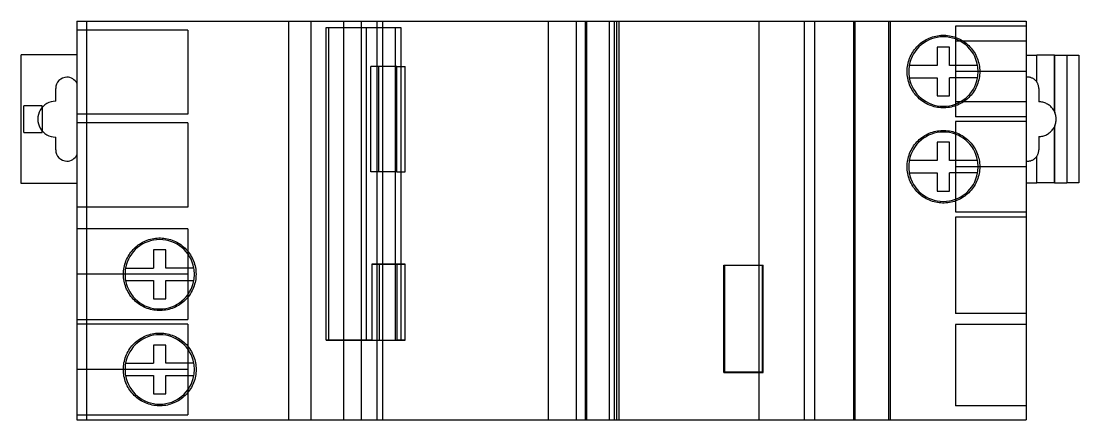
# Model space of a CAD drawing. Header units: millimetres. Extents: x 0.1 to 94.6, y 0 to 35.6.
import ezdxf

# ---------------------------------------------------------------- set-up
doc = ezdxf.new("R2010")
doc.units = ezdxf.units.MM
doc.layers.add('MAIN-1', color=7, linetype='Continuous')
doc.layers.add('MAIN-2', color=7, linetype='Continuous')

msp = doc.modelspace()

# ---------------------------------------------------------------- linework, layer by layer
at = {"layer": 'MAIN-1'}
for p, q in [((5.077, 35.604), (5.944, 35.604)), ((5.077, 35.604), (5.077, 0.004)), ((5.944, 35.604), (23.977, 35.604)), ((5.944, 35.604), (5.944, 0.004)), ((23.977, 35.604), (25.977, 35.604)), ((23.977, 35.604), (23.977, 0.004)), ((25.977, 35.604), (31.904, 35.604)), ((25.977, 35.604), (25.977, 0.004)), ((27.33, 35.044), (27.542, 35.044)), ((27.33, 7.104), (27.33, 35.044)), ((27.542, 35.044), (33.505, 35.044)), ((27.542, 35.044), (27.542, 7.104)), ((31.904, 35.604), (47.192, 35.604)), ((31.904, 35.044), (31.904, 35.604)), ((33.505, 35.044), (33.505, 7.104)), ((33.505, 35.044), (34.013, 35.044)), ((34.013, 35.044), (34.013, 7.105)), ((47.192, 35.604), (49.668, 35.604)), ((47.192, 0.004), (47.192, 35.604)), ((49.668, 35.604), (49.683, 35.604)), ((49.668, 35.604), (49.668, 0.004)), ((49.683, 35.604), (50.477, 35.604)), ((49.683, 35.604), (49.683, 0.004)), ((50.477, 35.604), (50.6, 35.604)), ((50.477, 35.604), (50.477, 0.004)), ((50.6, 35.604), (50.89, 35.604)), ((50.6, 35.604), (50.6, 0.004)), ((50.89, 35.604), (51.179, 35.604)), ((51.179, 35.604), (51.469, 35.604)), ((51.469, 35.604), (51.759, 35.604)), ((51.759, 35.604), (52.048, 35.604)), ((52.048, 35.604), (52.338, 35.604)), ((52.338, 35.604), (52.627, 35.604)), ((52.627, 35.604), (52.692, 35.604)), ((52.627, 35.604), (52.627, 0.004)), ((52.692, 35.604), (52.756, 35.604)), ((52.756, 35.604), (52.82, 35.604)), ((52.82, 35.604), (52.885, 35.604)), ((52.885, 35.604), (52.949, 35.604)), ((52.949, 35.604), (53.013, 35.604)), ((53.013, 35.604), (53.077, 35.604)), ((53.077, 35.604), (53.078, 35.604)), ((53.077, 35.604), (53.077, 0.004)), ((53.078, 35.604), (53.078, 35.604)), ((53.078, 35.604), (53.079, 35.604)), ((53.079, 35.604), (53.081, 35.604)), ((53.081, 35.604), (53.082, 35.604)), ((53.082, 35.604), (53.085, 35.604)), ((53.085, 35.604), (53.087, 35.604)), ((53.087, 35.604), (53.09, 35.604)), ((53.09, 35.604), (53.093, 35.604)), ((53.093, 35.604), (53.097, 35.604)), ((53.097, 35.604), (53.101, 35.604)), ((53.101, 35.604), (53.106, 35.604)), ((53.106, 35.604), (53.11, 35.604)), ((53.11, 35.604), (53.116, 35.604)), ((53.116, 35.604), (53.121, 35.604)), ((53.121, 35.604), (53.127, 35.604)), ((53.127, 35.604), (53.133, 35.604)), ((53.133, 35.604), (53.139, 35.604)), ((53.139, 35.604), (53.146, 35.604)), ((53.146, 35.604), (53.153, 35.604)), ((53.153, 35.604), (53.16, 35.604)), ((53.16, 35.604), (53.167, 35.604)), ((53.167, 35.604), (53.175, 35.604)), ((53.175, 35.604), (53.183, 35.604)), ((53.183, 35.604), (53.191, 35.604)), ((53.191, 35.604), (53.199, 35.604)), ((53.199, 35.604), (53.207, 35.604)), ((53.207, 35.604), (53.216, 35.604)), ((53.216, 35.604), (53.224, 35.604)), ((53.224, 35.604), (53.233, 35.604)), ((53.233, 35.604), (53.242, 35.604)), ((53.242, 35.604), (53.251, 35.604)), ((53.251, 35.604), (53.259, 35.604)), ((53.259, 35.604), (53.268, 35.604)), ((53.268, 35.604), (53.277, 35.604)), ((53.277, 35.604), (53.286, 35.604)), ((53.277, 35.604), (53.277, 0.004)), ((53.286, 35.604), (53.295, 35.604)), ((53.295, 35.604), (53.304, 35.604)), ((53.304, 35.604), (53.313, 35.604)), ((53.313, 35.604), (53.322, 35.604)), ((53.322, 35.604), (53.33, 35.604)), ((53.33, 35.604), (53.339, 35.604)), ((53.339, 35.604), (53.348, 35.604)), ((53.348, 35.604), (53.356, 35.604)), ((53.356, 35.604), (53.364, 35.604)), ((53.364, 35.604), (53.372, 35.604)), ((53.372, 35.604), (53.38, 35.604)), ((53.38, 35.604), (53.388, 35.604)), ((53.388, 35.604), (53.395, 35.604)), ((53.395, 35.604), (53.402, 35.604)), ((53.402, 35.604), (53.409, 35.604)), ((53.409, 35.604), (53.416, 35.604)), ((53.416, 35.604), (53.422, 35.604)), ((53.422, 35.604), (53.428, 35.604)), ((53.428, 35.604), (53.434, 35.604)), ((53.434, 35.604), (53.439, 35.604)), ((53.439, 35.604), (53.444, 35.604)), ((53.444, 35.604), (53.449, 35.604)), ((53.449, 35.604), (53.453, 35.604)), ((53.453, 35.604), (53.458, 35.604)), ((53.458, 35.604), (53.461, 35.604)), ((53.461, 35.604), (53.465, 35.604)), ((53.465, 35.604), (53.468, 35.604)), ((53.468, 35.604), (53.47, 35.604)), ((53.47, 35.604), (53.472, 35.604)), ((53.472, 35.604), (53.474, 35.604)), ((53.474, 35.604), (53.476, 35.604)), ((53.476, 35.604), (53.477, 35.604)), ((53.477, 35.604), (53.477, 35.604)), ((53.477, 35.604), (53.477, 35.604)), ((53.477, 35.604), (54.985, 35.604)), ((53.477, 35.604), (53.477, 0.004)), ((54.985, 35.604), (56.493, 35.604)), ((56.493, 35.604), (58.001, 35.604)), ((58.001, 35.604), (59.508, 35.604)), ((59.508, 35.604), (61.016, 35.604)), ((61.016, 35.604), (62.522, 35.604)), ((62.522, 35.604), (64.028, 35.604)), ((64.028, 35.604), (65.534, 35.604)), ((65.534, 35.604), (67.039, 35.604)), ((67.039, 35.604), (68.544, 35.604)), ((68.544, 35.604), (70.047, 35.604)), ((70.047, 35.604), (70.121, 35.604)), ((70.047, 35.604), (70.047, 0.004)), ((70.121, 35.604), (70.195, 35.604)), ((70.195, 35.604), (70.267, 35.604)), ((70.267, 35.604), (70.337, 35.604)), ((70.337, 35.604), (70.405, 35.604)), ((70.405, 35.604), (70.471, 35.604)), ((70.471, 35.604), (70.534, 35.604)), ((70.534, 35.604), (70.594, 35.604)), ((70.594, 35.604), (70.651, 35.604)), ((70.651, 35.604), (70.703, 35.604)), ((70.703, 35.604), (70.752, 35.604)), ((70.752, 35.604), (70.796, 35.604)), ((70.796, 35.604), (70.835, 35.604)), ((70.835, 35.604), (70.87, 35.604)), ((70.87, 35.604), (70.899, 35.604)), ((70.899, 35.604), (70.923, 35.604)), ((70.923, 35.604), (70.942, 35.604)), ((70.942, 35.604), (70.956, 35.604)), ((70.956, 35.604), (70.964, 35.604)), ((70.964, 35.604), (89.872, 35.604)), ((70.964, 35.604), (70.964, 0.004)), ((89.872, 35.604), (89.872, 0.004)), ((80.945, 33.962), (81.08, 34.031)), ((81.08, 34.031), (81.218, 34.093)), ((81.218, 34.093), (81.359, 34.148)), ((81.359, 34.148), (81.503, 34.197)), ((81.503, 34.197), (81.65, 34.24)), ((81.65, 34.24), (81.798, 34.275)), ((81.798, 34.275), (81.948, 34.303)), ((81.948, 34.303), (82.099, 34.325)), ((82.099, 34.325), (82.25, 34.339)), ((82.25, 34.339), (82.401, 34.346)), ((82.401, 34.346), (82.553, 34.346)), ((82.553, 34.346), (82.704, 34.339)), ((82.704, 34.339), (82.856, 34.325)), ((82.856, 34.325), (83.007, 34.303)), ((83.007, 34.303), (83.156, 34.275)), ((83.156, 34.275), (83.305, 34.24)), ((83.305, 34.24), (83.451, 34.197)), ((83.451, 34.197), (83.595, 34.148)), ((83.595, 34.148), (83.736, 34.093)), ((83.736, 34.093), (83.874, 34.031)), ((83.874, 34.031), (84.01, 33.962)), ((79.819, 32.961), (79.908, 33.083)), ((79.908, 33.083), (80.004, 33.201)), ((80.004, 33.201), (80.105, 33.315)), ((80.105, 33.315), (80.211, 33.424)), ((80.211, 33.424), (80.322, 33.527)), ((80.322, 33.527), (80.438, 33.626)), ((80.438, 33.626), (80.559, 33.719)), ((80.559, 33.719), (80.684, 33.806)), ((80.684, 33.806), (80.813, 33.887)), ((80.813, 33.887), (80.945, 33.962)), ((81.927, 33.286), (81.927, 31.654)), ((83.027, 33.286), (81.927, 33.286)), ((83.027, 31.654), (83.027, 33.286)), ((84.01, 33.962), (84.142, 33.887)), ((84.142, 33.887), (84.27, 33.806)), ((84.27, 33.806), (84.395, 33.719)), ((84.395, 33.719), (84.516, 33.626)), ((84.516, 33.626), (84.632, 33.527)), ((84.632, 33.527), (84.744, 33.424)), ((84.744, 33.424), (84.85, 33.315)), ((84.85, 33.315), (84.95, 33.202)), ((84.95, 33.202), (85.046, 33.084)), ((85.046, 33.084), (85.136, 32.961)), ((5.077, 32.604), (0.1, 32.604)), ((0.1, 21.104), (0.1, 32.604)), ((79.361, 32.002), (79.407, 32.148)), ((79.407, 32.148), (79.459, 32.291)), ((79.459, 32.291), (79.518, 32.431)), ((79.518, 32.431), (79.584, 32.569)), ((79.584, 32.569), (79.656, 32.703)), ((79.656, 32.703), (79.734, 32.834)), ((79.734, 32.834), (79.819, 32.961)), ((85.136, 32.961), (85.22, 32.835)), ((85.22, 32.835), (85.298, 32.704)), ((85.298, 32.704), (85.37, 32.57)), ((85.37, 32.57), (85.436, 32.432)), ((85.436, 32.432), (85.495, 32.291)), ((85.495, 32.291), (85.547, 32.148)), ((85.547, 32.148), (85.593, 32.003)), ((89.874, 32.554), (90.016, 32.554)), ((90.016, 32.554), (90.148, 32.554)), ((90.148, 32.554), (90.28, 32.554)), ((90.28, 32.554), (90.415, 32.554)), ((90.415, 32.554), (90.551, 32.554)), ((90.551, 32.554), (90.685, 32.554)), ((90.685, 32.554), (90.82, 32.554)), ((90.82, 30.17), (90.82, 32.554)), ((92.39, 32.554), (90.82, 32.554)), ((92.39, 27.531), (92.39, 32.554)), ((92.39, 32.554), (92.436, 32.554)), ((92.436, 27.426), (92.436, 32.554)), ((92.436, 32.554), (92.44, 32.554)), ((92.44, 32.554), (92.446, 32.554)), ((92.446, 32.554), (92.454, 32.554)), ((92.454, 32.554), (92.464, 32.554)), ((92.464, 32.554), (92.476, 32.554)), ((92.476, 32.554), (92.49, 32.554)), ((92.49, 32.554), (92.506, 32.554)), ((92.506, 32.554), (92.524, 32.554)), ((92.524, 32.554), (92.544, 32.554)), ((92.544, 32.554), (92.565, 32.554)), ((92.565, 32.554), (92.588, 32.554)), ((92.588, 32.554), (92.613, 32.554)), ((92.613, 32.554), (92.639, 32.554)), ((92.639, 32.554), (92.667, 32.554)), ((92.667, 32.554), (92.697, 32.554)), ((92.697, 32.554), (92.728, 32.554)), ((92.728, 32.554), (92.761, 32.554)), ((92.761, 32.554), (92.794, 32.554)), ((92.794, 32.554), (92.83, 32.554)), ((92.83, 32.554), (92.866, 32.554)), ((92.866, 32.554), (92.903, 32.554)), ((92.903, 32.554), (92.942, 32.554)), ((92.942, 32.554), (92.982, 32.554)), ((92.982, 32.554), (93.022, 32.554)), ((93.022, 32.554), (93.063, 32.554)), ((93.063, 32.554), (93.105, 32.554)), ((93.105, 32.554), (93.148, 32.554)), ((93.148, 32.554), (93.191, 32.554)), ((93.191, 32.554), (93.235, 32.554)), ((93.235, 32.554), (93.279, 32.554)), ((93.279, 32.554), (93.324, 32.554)), ((93.324, 32.554), (93.369, 32.554)), ((93.369, 32.554), (93.414, 32.554)), ((93.414, 32.554), (93.458, 32.554)), ((93.458, 32.554), (93.503, 32.554)), ((93.503, 32.554), (94.574, 32.554)), ((93.503, 32.554), (93.503, 21.154)), ((94.574, 32.554), (94.574, 21.154)), ((34.013, 31.554), (34.393, 31.554)), ((34.393, 22.154), (34.393, 31.554)), ((79.234, 31.104), (79.238, 31.257)), ((79.238, 31.257), (79.249, 31.408)), ((79.249, 31.408), (79.266, 31.558)), ((79.266, 31.558), (79.291, 31.707)), ((79.291, 31.707), (79.323, 31.855)), ((79.323, 31.855), (79.361, 32.002)), ((81.927, 31.654), (79.426, 31.654)), ((85.529, 31.654), (83.027, 31.654)), ((85.593, 32.003), (85.632, 31.856)), ((85.632, 31.856), (85.664, 31.708)), ((85.664, 31.708), (85.688, 31.559)), ((85.688, 31.559), (85.706, 31.409)), ((85.706, 31.409), (85.717, 31.257)), ((85.717, 31.257), (85.72, 31.104)), ((79.238, 30.951), (79.234, 31.104)), ((79.249, 30.8), (79.238, 30.951)), ((79.266, 30.649), (79.249, 30.8)), ((79.291, 30.5), (79.266, 30.649)), ((79.323, 30.352), (79.291, 30.5)), ((79.361, 30.206), (79.323, 30.352)), ((79.426, 30.554), (81.927, 30.554)), ((81.927, 30.554), (81.927, 28.922)), ((83.027, 28.922), (83.027, 30.554)), ((85.529, 30.554), (83.027, 30.554)), ((85.632, 30.352), (85.593, 30.206)), ((85.664, 30.501), (85.632, 30.352)), ((85.688, 30.65), (85.664, 30.501)), ((85.706, 30.8), (85.688, 30.65)), ((85.717, 30.951), (85.706, 30.8)), ((85.72, 31.104), (85.717, 30.951)), ((89.932, 30.602), (89.874, 30.597)), ((89.989, 30.604), (89.932, 30.602)), ((90.047, 30.603), (89.989, 30.604)), ((90.104, 30.598), (90.047, 30.603)), ((90.16, 30.59), (90.104, 30.598)), ((90.216, 30.579), (90.16, 30.59)), ((90.272, 30.565), (90.216, 30.579)), ((90.326, 30.548), (90.272, 30.565)), ((90.38, 30.527), (90.326, 30.548)), ((90.432, 30.504), (90.38, 30.527)), ((90.483, 30.477), (90.432, 30.504)), ((90.532, 30.448), (90.483, 30.477)), ((90.579, 30.416), (90.532, 30.448)), ((90.625, 30.381), (90.579, 30.416)), ((90.668, 30.344), (90.625, 30.381)), ((90.71, 30.304), (90.668, 30.344)), ((90.749, 30.261), (90.71, 30.304)), ((90.786, 30.217), (90.749, 30.261)), ((3.185, 28.454), (3.185, 29.604)), ((79.407, 30.06), (79.361, 30.206)), ((79.459, 29.917), (79.407, 30.06)), ((79.519, 29.777), (79.459, 29.917)), ((79.584, 29.639), (79.519, 29.777)), ((79.656, 29.505), (79.584, 29.639)), ((79.735, 29.374), (79.656, 29.505)), ((79.819, 29.247), (79.735, 29.374)), ((85.22, 29.374), (85.136, 29.247)), ((85.298, 29.505), (85.22, 29.374)), ((85.37, 29.639), (85.298, 29.505)), ((85.436, 29.777), (85.37, 29.639)), ((85.495, 29.917), (85.436, 29.777)), ((85.548, 30.06), (85.495, 29.917)), ((85.593, 30.206), (85.548, 30.06)), ((90.82, 30.17), (90.786, 30.217)), ((90.849, 30.124), (90.82, 30.17)), ((90.877, 30.077), (90.849, 30.124)), ((90.901, 30.028), (90.877, 30.077)), ((90.923, 29.977), (90.901, 30.028)), ((90.942, 29.926), (90.923, 29.977)), ((90.959, 29.873), (90.942, 29.926)), ((90.972, 29.82), (90.959, 29.873)), ((90.982, 29.766), (90.972, 29.82)), ((90.99, 29.712), (90.982, 29.766)), ((90.994, 29.658), (90.99, 29.712)), ((90.995, 29.604), (90.994, 29.658)), ((90.995, 29.604), (90.995, 28.404)), ((79.909, 29.124), (79.819, 29.247)), ((80.004, 29.006), (79.909, 29.124)), ((80.105, 28.893), (80.004, 29.006)), ((80.211, 28.784), (80.105, 28.893)), ((80.323, 28.681), (80.211, 28.784)), ((80.439, 28.582), (80.323, 28.681)), ((80.56, 28.489), (80.439, 28.582)), ((80.685, 28.402), (80.56, 28.489)), ((80.814, 28.32), (80.685, 28.402)), ((81.927, 28.922), (83.027, 28.922)), ((84.272, 28.403), (84.143, 28.322)), ((84.396, 28.49), (84.272, 28.403)), ((84.517, 28.583), (84.396, 28.49)), ((84.633, 28.681), (84.517, 28.583)), ((84.744, 28.785), (84.633, 28.681)), ((84.85, 28.893), (84.744, 28.785)), ((84.951, 29.007), (84.85, 28.893)), ((85.046, 29.125), (84.951, 29.007)), ((85.136, 29.247), (85.046, 29.125)), ((91.087, 28.401), (90.995, 28.404)), ((91.178, 28.393), (91.087, 28.401)), ((91.268, 28.38), (91.178, 28.393)), ((91.357, 28.361), (91.268, 28.38)), ((91.445, 28.337), (91.357, 28.361)), ((1.989, 27.917), (1.989, 25.791)), ((80.946, 28.245), (80.814, 28.32)), ((81.082, 28.177), (80.946, 28.245)), ((81.22, 28.115), (81.082, 28.177)), ((81.361, 28.059), (81.22, 28.115)), ((81.505, 28.01), (81.361, 28.059)), ((81.652, 27.968), (81.505, 28.01)), ((81.801, 27.933), (81.652, 27.968)), ((81.951, 27.904), (81.801, 27.933)), ((82.102, 27.883), (81.951, 27.904)), ((82.253, 27.869), (82.102, 27.883)), ((82.404, 27.862), (82.253, 27.869)), ((82.556, 27.862), (82.404, 27.862)), ((82.707, 27.869), (82.556, 27.862)), ((82.859, 27.884), (82.707, 27.869)), ((83.009, 27.905), (82.859, 27.884)), ((83.159, 27.934), (83.009, 27.905)), ((83.307, 27.969), (83.159, 27.934)), ((83.453, 28.012), (83.307, 27.969)), ((83.597, 28.061), (83.453, 28.012)), ((83.738, 28.116), (83.597, 28.061)), ((83.876, 28.178), (83.738, 28.116)), ((84.011, 28.247), (83.876, 28.178)), ((84.143, 28.322), (84.011, 28.247)), ((91.532, 28.308), (91.445, 28.337)), ((91.616, 28.274), (91.532, 28.308)), ((91.699, 28.235), (91.616, 28.274)), ((91.779, 28.192), (91.699, 28.235)), ((91.856, 28.143), (91.779, 28.192)), ((91.931, 28.09), (91.856, 28.143)), ((92.002, 28.033), (91.931, 28.09)), ((92.07, 27.971), (92.002, 28.033)), ((92.134, 27.906), (92.07, 27.971)), ((92.194, 27.837), (92.134, 27.906)), ((92.25, 27.765), (92.194, 27.837)), ((92.301, 27.689), (92.25, 27.765)), ((92.348, 27.611), (92.301, 27.689)), ((92.39, 27.531), (92.348, 27.611)), ((92.39, 27.531), (92.397, 27.517)), ((92.397, 27.517), (92.403, 27.503)), ((92.403, 27.503), (92.41, 27.488)), ((92.41, 27.488), (92.416, 27.474)), ((92.416, 27.474), (92.423, 27.458)), ((92.423, 27.458), (92.429, 27.443)), ((92.429, 27.443), (92.436, 27.426)), ((92.438, 27.421), (92.436, 27.426)), ((92.441, 27.413), (92.438, 27.421)), ((92.445, 27.404), (92.441, 27.413)), ((92.449, 27.393), (92.445, 27.404)), ((92.454, 27.38), (92.449, 27.393)), ((92.459, 27.365), (92.454, 27.38)), ((92.465, 27.347), (92.459, 27.365)), ((92.471, 27.328), (92.465, 27.347)), ((92.478, 27.307), (92.471, 27.328)), ((92.485, 27.284), (92.478, 27.307)), ((92.492, 27.259), (92.485, 27.284)), ((92.491, 26.448), (92.498, 26.475)), ((92.499, 27.232), (92.492, 27.259)), ((92.498, 26.475), (92.505, 26.503)), ((92.505, 27.204), (92.499, 27.232)), ((92.512, 27.174), (92.505, 27.204)), ((92.505, 26.503), (92.512, 26.533)), ((92.518, 27.143), (92.512, 27.174)), ((92.512, 26.533), (92.518, 26.564)), ((92.524, 27.11), (92.518, 27.143)), ((92.518, 26.564), (92.524, 26.597)), ((92.529, 27.076), (92.524, 27.11)), ((92.524, 26.597), (92.529, 26.631)), ((92.534, 27.041), (92.529, 27.076)), ((92.529, 26.631), (92.534, 26.666)), ((92.538, 27.005), (92.534, 27.041)), ((92.534, 26.666), (92.538, 26.703)), ((92.541, 26.968), (92.538, 27.005)), ((92.538, 26.703), (92.541, 26.74)), ((92.543, 26.93), (92.541, 26.968)), ((92.541, 26.74), (92.543, 26.778)), ((92.545, 26.892), (92.543, 26.93)), ((92.543, 26.778), (92.545, 26.816)), ((92.545, 26.854), (92.545, 26.892)), ((92.545, 26.816), (92.545, 26.854)), ((80.945, 25.462), (81.08, 25.531)), ((81.08, 25.531), (81.218, 25.593)), ((81.218, 25.593), (81.359, 25.648)), ((81.359, 25.648), (81.503, 25.697)), ((81.503, 25.697), (81.65, 25.74)), ((81.65, 25.74), (81.798, 25.775)), ((81.798, 25.775), (81.948, 25.803)), ((81.948, 25.803), (82.099, 25.825)), ((82.099, 25.825), (82.25, 25.839)), ((82.25, 25.839), (82.401, 25.846)), ((82.401, 25.846), (82.553, 25.846)), ((82.553, 25.846), (82.704, 25.839)), ((82.704, 25.839), (82.856, 25.825)), ((82.856, 25.825), (83.007, 25.803)), ((83.007, 25.803), (83.156, 25.775)), ((83.156, 25.775), (83.305, 25.74)), ((83.305, 25.74), (83.451, 25.697)), ((83.451, 25.697), (83.595, 25.648)), ((83.595, 25.648), (83.736, 25.593)), ((83.736, 25.593), (83.874, 25.531)), ((83.874, 25.531), (84.01, 25.462)), ((91.7, 25.473), (91.78, 25.517)), ((91.78, 25.517), (91.857, 25.566)), ((91.857, 25.566), (91.932, 25.619)), ((91.932, 25.619), (92.003, 25.677)), ((92.003, 25.677), (92.071, 25.738)), ((92.071, 25.738), (92.135, 25.804)), ((92.135, 25.804), (92.195, 25.873)), ((92.195, 25.873), (92.251, 25.945)), ((92.251, 25.945), (92.302, 26.02)), ((92.302, 26.02), (92.348, 26.098)), ((92.348, 26.098), (92.39, 26.178)), ((92.397, 26.191), (92.39, 26.178)), ((92.39, 21.154), (92.39, 26.178)), ((92.403, 26.205), (92.397, 26.191)), ((92.41, 26.22), (92.403, 26.205)), ((92.416, 26.235), (92.41, 26.22)), ((92.423, 26.25), (92.416, 26.235)), ((92.429, 26.266), (92.423, 26.25)), ((92.436, 26.282), (92.429, 26.266)), ((92.436, 26.282), (92.438, 26.288)), ((92.436, 21.154), (92.436, 26.282)), ((92.438, 26.288), (92.441, 26.295)), ((92.441, 26.295), (92.445, 26.305)), ((92.445, 26.305), (92.449, 26.316)), ((92.449, 26.316), (92.454, 26.329)), ((92.454, 26.329), (92.459, 26.344)), ((92.459, 26.344), (92.465, 26.361)), ((92.465, 26.361), (92.471, 26.38)), ((92.471, 26.38), (92.478, 26.401)), ((92.478, 26.401), (92.484, 26.424)), ((92.484, 26.424), (92.491, 26.448)), ((3.185, 24.104), (3.185, 25.254)), ((79.819, 24.461), (79.908, 24.583)), ((79.908, 24.583), (80.004, 24.701)), ((80.004, 24.701), (80.105, 24.815)), ((80.105, 24.815), (80.211, 24.924)), ((80.211, 24.924), (80.322, 25.027)), ((80.322, 25.027), (80.438, 25.126)), ((80.438, 25.126), (80.559, 25.219)), ((80.559, 25.219), (80.684, 25.306)), ((80.684, 25.306), (80.813, 25.387)), ((80.813, 25.387), (80.945, 25.462)), ((81.927, 24.786), (81.927, 23.154)), ((83.027, 24.786), (81.927, 24.786)), ((83.027, 23.154), (83.027, 24.786)), ((84.01, 25.462), (84.142, 25.387)), ((84.142, 25.387), (84.27, 25.306)), ((84.27, 25.306), (84.395, 25.219)), ((84.395, 25.219), (84.516, 25.126)), ((84.516, 25.126), (84.632, 25.027)), ((84.632, 25.027), (84.744, 24.924)), ((84.744, 24.924), (84.85, 24.815)), ((84.85, 24.815), (84.95, 24.702)), ((84.95, 24.702), (85.046, 24.584)), ((85.046, 24.584), (85.136, 24.461)), ((90.995, 25.304), (91.087, 25.307)), ((90.995, 25.304), (90.995, 24.104)), ((91.087, 25.307), (91.178, 25.315)), ((91.178, 25.315), (91.268, 25.328)), ((91.268, 25.328), (91.358, 25.347)), ((91.358, 25.347), (91.446, 25.371)), ((91.446, 25.371), (91.532, 25.4)), ((91.532, 25.4), (91.617, 25.434)), ((91.617, 25.434), (91.7, 25.473)), ((79.361, 23.502), (79.407, 23.648)), ((79.407, 23.648), (79.459, 23.791)), ((79.459, 23.791), (79.518, 23.931)), ((79.518, 23.931), (79.584, 24.069)), ((79.584, 24.069), (79.656, 24.203)), ((79.656, 24.203), (79.734, 24.334)), ((79.734, 24.334), (79.819, 24.461)), ((85.136, 24.461), (85.22, 24.335)), ((85.22, 24.335), (85.298, 24.204)), ((85.298, 24.204), (85.37, 24.07)), ((85.37, 24.07), (85.436, 23.932)), ((85.436, 23.932), (85.495, 23.791)), ((85.495, 23.791), (85.547, 23.648)), ((85.547, 23.648), (85.593, 23.503)), ((90.849, 23.584), (90.877, 23.631)), ((90.877, 23.631), (90.901, 23.68)), ((90.901, 23.68), (90.923, 23.73)), ((90.923, 23.73), (90.942, 23.782)), ((90.942, 23.782), (90.958, 23.835)), ((90.958, 23.835), (90.972, 23.888)), ((90.972, 23.888), (90.982, 23.942)), ((90.982, 23.942), (90.99, 23.996)), ((90.99, 23.996), (90.994, 24.05)), ((90.994, 24.05), (90.995, 24.104)), ((79.234, 22.604), (79.238, 22.757)), ((79.238, 22.757), (79.249, 22.908)), ((79.249, 22.908), (79.266, 23.058)), ((79.266, 23.058), (79.291, 23.207)), ((79.291, 23.207), (79.323, 23.355)), ((79.323, 23.355), (79.361, 23.502)), ((81.927, 23.154), (79.426, 23.154)), ((85.529, 23.154), (83.027, 23.154)), ((85.593, 23.503), (85.632, 23.356)), ((85.632, 23.356), (85.664, 23.208)), ((85.664, 23.208), (85.688, 23.059)), ((85.688, 23.059), (85.706, 22.909)), ((85.706, 22.909), (85.717, 22.757)), ((85.717, 22.757), (85.72, 22.604)), ((89.874, 23.112), (89.932, 23.106)), ((89.932, 23.106), (89.99, 23.104)), ((89.99, 23.104), (90.047, 23.105)), ((90.047, 23.105), (90.104, 23.11)), ((90.104, 23.11), (90.161, 23.118)), ((90.161, 23.118), (90.217, 23.129)), ((90.217, 23.129), (90.273, 23.143)), ((90.273, 23.143), (90.328, 23.161)), ((90.328, 23.161), (90.381, 23.181)), ((90.381, 23.181), (90.433, 23.205)), ((90.433, 23.205), (90.484, 23.232)), ((90.484, 23.232), (90.533, 23.261)), ((90.533, 23.261), (90.581, 23.293)), ((90.581, 23.293), (90.626, 23.328)), ((90.626, 23.328), (90.67, 23.366)), ((90.67, 23.366), (90.711, 23.405)), ((90.711, 23.405), (90.75, 23.447)), ((90.75, 23.447), (90.786, 23.492)), ((90.786, 23.492), (90.82, 23.538)), ((90.82, 23.538), (90.849, 23.584)), ((90.82, 21.154), (90.82, 23.538)), ((34.013, 22.154), (34.393, 22.154)), ((79.238, 22.451), (79.234, 22.604)), ((79.249, 22.3), (79.238, 22.451)), ((79.266, 22.149), (79.249, 22.3)), ((79.291, 22), (79.266, 22.149)), ((79.323, 21.852), (79.291, 22)), ((79.361, 21.706), (79.323, 21.852)), ((79.426, 22.054), (81.927, 22.054)), ((81.927, 22.054), (81.927, 20.422)), ((85.529, 22.054), (83.027, 22.054)), ((83.027, 20.422), (83.027, 22.054)), ((85.632, 21.852), (85.593, 21.706)), ((85.664, 22.001), (85.632, 21.852)), ((85.688, 22.15), (85.664, 22.001)), ((85.706, 22.3), (85.688, 22.15)), ((85.717, 22.451), (85.706, 22.3)), ((85.72, 22.604), (85.717, 22.451)), ((5.077, 21.104), (0.1, 21.104)), ((79.407, 21.56), (79.361, 21.706)), ((79.459, 21.417), (79.407, 21.56)), ((79.519, 21.277), (79.459, 21.417)), ((79.584, 21.139), (79.519, 21.277)), ((79.656, 21.005), (79.584, 21.139)), ((79.735, 20.874), (79.656, 21.005)), ((79.819, 20.747), (79.735, 20.874)), ((85.22, 20.874), (85.136, 20.747)), ((85.298, 21.005), (85.22, 20.874)), ((85.37, 21.139), (85.298, 21.005)), ((85.436, 21.277), (85.37, 21.139)), ((85.495, 21.417), (85.436, 21.277)), ((85.548, 21.56), (85.495, 21.417)), ((85.593, 21.706), (85.548, 21.56)), ((89.874, 21.154), (90.016, 21.154)), ((90.016, 21.154), (90.148, 21.154)), ((90.148, 21.154), (90.28, 21.154)), ((90.28, 21.154), (90.415, 21.154)), ((90.415, 21.154), (90.551, 21.154)), ((90.551, 21.154), (90.685, 21.154)), ((90.685, 21.154), (90.82, 21.154)), ((92.39, 21.154), (90.82, 21.154)), ((92.39, 21.154), (92.436, 21.154)), ((92.436, 21.154), (92.44, 21.154)), ((92.44, 21.154), (92.446, 21.154)), ((92.446, 21.154), (92.454, 21.154)), ((92.454, 21.154), (92.464, 21.154)), ((92.464, 21.154), (92.476, 21.154)), ((92.476, 21.154), (92.49, 21.154)), ((92.49, 21.154), (92.506, 21.154)), ((92.506, 21.154), (92.524, 21.154)), ((92.524, 21.154), (92.544, 21.154)), ((92.544, 21.154), (92.565, 21.154)), ((92.565, 21.154), (92.588, 21.154)), ((92.588, 21.154), (92.613, 21.154)), ((92.613, 21.154), (92.639, 21.154)), ((92.639, 21.154), (92.667, 21.154)), ((92.667, 21.154), (92.697, 21.154)), ((92.697, 21.154), (92.728, 21.154)), ((92.728, 21.154), (92.761, 21.154)), ((92.761, 21.154), (92.794, 21.154)), ((92.794, 21.154), (92.83, 21.154)), ((92.83, 21.154), (92.866, 21.154)), ((92.866, 21.154), (92.903, 21.154)), ((92.903, 21.154), (92.942, 21.154)), ((92.942, 21.154), (92.982, 21.154)), ((92.982, 21.154), (93.022, 21.154)), ((93.022, 21.154), (93.063, 21.154)), ((93.063, 21.154), (93.105, 21.154)), ((93.105, 21.154), (93.148, 21.154)), ((93.148, 21.154), (93.191, 21.154)), ((93.191, 21.154), (93.235, 21.154)), ((93.235, 21.154), (93.279, 21.154)), ((93.279, 21.154), (93.324, 21.154)), ((93.324, 21.154), (93.369, 21.154)), ((93.369, 21.154), (93.414, 21.154)), ((93.414, 21.154), (93.458, 21.154)), ((93.458, 21.154), (93.503, 21.154)), ((94.574, 21.154), (93.503, 21.154)), ((79.909, 20.624), (79.819, 20.747)), ((80.004, 20.506), (79.909, 20.624)), ((80.105, 20.393), (80.004, 20.506)), ((80.211, 20.284), (80.105, 20.393)), ((80.323, 20.181), (80.211, 20.284)), ((80.439, 20.082), (80.323, 20.181)), ((80.56, 19.989), (80.439, 20.082)), ((80.685, 19.902), (80.56, 19.989)), ((80.814, 19.82), (80.685, 19.902)), ((81.927, 20.422), (83.027, 20.422)), ((84.272, 19.903), (84.143, 19.822)), ((84.396, 19.99), (84.272, 19.903)), ((84.517, 20.083), (84.396, 19.99)), ((84.633, 20.181), (84.517, 20.083)), ((84.744, 20.285), (84.633, 20.181)), ((84.85, 20.393), (84.744, 20.285)), ((84.951, 20.507), (84.85, 20.393)), ((85.046, 20.625), (84.951, 20.507)), ((85.136, 20.747), (85.046, 20.625)), ((80.946, 19.745), (80.814, 19.82)), ((81.082, 19.677), (80.946, 19.745)), ((81.22, 19.615), (81.082, 19.677)), ((81.361, 19.559), (81.22, 19.615)), ((81.505, 19.51), (81.361, 19.559)), ((81.652, 19.468), (81.505, 19.51)), ((81.801, 19.433), (81.652, 19.468)), ((81.951, 19.404), (81.801, 19.433)), ((82.102, 19.383), (81.951, 19.404)), ((82.253, 19.369), (82.102, 19.383)), ((82.404, 19.362), (82.253, 19.369)), ((82.556, 19.362), (82.404, 19.362)), ((82.707, 19.369), (82.556, 19.362)), ((82.859, 19.384), (82.707, 19.369)), ((83.009, 19.405), (82.859, 19.384)), ((83.159, 19.434), (83.009, 19.405)), ((83.307, 19.469), (83.159, 19.434)), ((83.453, 19.512), (83.307, 19.469)), ((83.597, 19.561), (83.453, 19.512)), ((83.738, 19.616), (83.597, 19.561)), ((83.876, 19.678), (83.738, 19.616)), ((84.011, 19.747), (83.876, 19.678)), ((84.143, 19.822), (84.011, 19.747)), ((11.357, 16.048), (11.501, 16.097)), ((11.501, 16.097), (11.647, 16.139)), ((11.647, 16.139), (11.796, 16.174)), ((11.796, 16.174), (11.945, 16.203)), ((11.945, 16.203), (12.096, 16.225)), ((12.096, 16.225), (12.247, 16.239)), ((12.247, 16.239), (12.399, 16.246)), ((12.399, 16.246), (12.55, 16.246)), ((12.55, 16.246), (12.702, 16.239)), ((12.702, 16.239), (12.853, 16.225)), ((12.853, 16.225), (13.004, 16.204)), ((13.004, 16.204), (13.154, 16.175)), ((13.154, 16.175), (13.303, 16.14)), ((13.303, 16.14), (13.449, 16.098)), ((13.449, 16.098), (13.593, 16.049)), ((10.004, 15.101), (10.105, 15.215)), ((10.105, 15.215), (10.211, 15.323)), ((10.211, 15.323), (10.322, 15.427)), ((10.322, 15.427), (10.438, 15.525)), ((10.438, 15.525), (10.558, 15.618)), ((10.558, 15.618), (10.683, 15.705)), ((10.683, 15.705), (10.812, 15.786)), ((10.812, 15.786), (10.943, 15.861)), ((10.943, 15.861), (11.078, 15.93)), ((11.078, 15.93), (11.217, 15.992)), ((11.217, 15.992), (11.357, 16.048)), ((11.927, 15.186), (11.927, 13.554)), ((13.027, 15.186), (11.927, 15.186)), ((13.027, 13.554), (13.027, 15.186)), ((13.593, 16.049), (13.735, 15.994)), ((13.735, 15.994), (13.873, 15.932)), ((13.873, 15.932), (14.008, 15.863)), ((14.008, 15.863), (14.141, 15.788)), ((14.141, 15.788), (14.27, 15.707)), ((14.27, 15.707), (14.395, 15.619)), ((14.395, 15.619), (14.516, 15.526)), ((14.516, 15.526), (14.632, 15.428)), ((14.632, 15.428), (14.743, 15.324)), ((14.743, 15.324), (14.85, 15.215)), ((14.85, 15.215), (14.951, 15.102)), ((9.407, 14.048), (9.46, 14.191)), ((9.46, 14.191), (9.519, 14.332)), ((9.519, 14.332), (9.584, 14.469)), ((9.584, 14.469), (9.656, 14.604)), ((9.656, 14.604), (9.734, 14.734)), ((9.734, 14.734), (9.819, 14.861)), ((9.819, 14.861), (9.908, 14.983)), ((9.908, 14.983), (10.004, 15.101)), ((14.951, 15.102), (15.046, 14.984)), ((15.046, 14.984), (15.136, 14.861)), ((15.136, 14.861), (15.22, 14.734)), ((15.22, 14.734), (15.298, 14.604)), ((15.298, 14.604), (15.37, 14.469)), ((15.37, 14.469), (15.436, 14.332)), ((15.436, 14.332), (15.495, 14.191)), ((15.495, 14.191), (15.548, 14.048)), ((9.238, 13.157), (9.249, 13.308)), ((9.249, 13.308), (9.266, 13.459)), ((9.266, 13.459), (9.291, 13.608)), ((9.291, 13.608), (9.323, 13.756)), ((9.323, 13.756), (9.362, 13.903)), ((9.362, 13.903), (9.407, 14.048)), ((9.427, 13.554), (11.927, 13.554)), ((15.528, 13.554), (13.027, 13.554)), ((15.548, 14.048), (15.593, 13.903)), ((15.593, 13.903), (15.632, 13.756)), ((15.632, 13.756), (15.664, 13.608)), ((15.664, 13.608), (15.688, 13.459)), ((15.688, 13.459), (15.706, 13.309)), ((15.706, 13.309), (15.717, 13.157)), ((34.013, 13.905), (34.393, 13.905)), ((34.393, 13.905), (34.013, 13.905)), ((34.393, 7.105), (34.393, 13.905)), ((62.877, 4.229), (62.877, 13.829)), ((62.877, 13.829), (63.378, 13.829)), ((62.932, 13.784), (62.932, 4.284)), ((66.312, 13.784), (62.932, 13.784)), ((63.378, 13.829), (63.878, 13.829)), ((63.878, 13.829), (64.378, 13.829)), ((64.378, 13.829), (64.878, 13.829)), ((64.878, 13.829), (65.378, 13.829)), ((65.378, 13.829), (65.878, 13.829)), ((65.878, 13.829), (66.377, 13.829)), ((66.312, 4.284), (66.312, 13.784)), ((66.377, 4.229), (66.377, 13.829)), ((9.234, 13.004), (9.238, 13.157)), ((9.238, 12.851), (9.234, 13.004)), ((9.249, 12.699), (9.238, 12.851)), ((9.266, 12.549), (9.249, 12.699)), ((9.291, 12.4), (9.266, 12.549)), ((9.323, 12.252), (9.291, 12.4)), ((9.427, 12.454), (11.927, 12.454)), ((11.927, 12.454), (11.927, 10.822)), ((13.027, 10.822), (13.027, 12.454)), ((13.027, 12.454), (15.528, 12.454)), ((15.664, 12.401), (15.632, 12.253)), ((15.688, 12.55), (15.664, 12.401)), ((15.706, 12.7), (15.688, 12.55)), ((15.717, 12.851), (15.706, 12.7)), ((15.717, 13.157), (15.72, 13.004)), ((15.72, 13.004), (15.717, 12.851)), ((9.362, 12.105), (9.323, 12.252)), ((9.407, 11.96), (9.362, 12.105)), ((9.46, 11.817), (9.407, 11.96)), ((9.519, 11.676), (9.46, 11.817)), ((9.584, 11.539), (9.519, 11.676)), ((9.657, 11.404), (9.584, 11.539)), ((9.735, 11.273), (9.657, 11.404)), ((15.298, 11.405), (15.22, 11.274)), ((15.371, 11.539), (15.298, 11.405)), ((15.436, 11.677), (15.371, 11.539)), ((15.495, 11.817), (15.436, 11.677)), ((15.548, 11.961), (15.495, 11.817)), ((15.593, 12.106), (15.548, 11.961)), ((15.632, 12.253), (15.593, 12.106)), ((9.819, 11.147), (9.735, 11.273)), ((9.909, 11.024), (9.819, 11.147)), ((10.004, 10.906), (9.909, 11.024)), ((10.105, 10.793), (10.004, 10.906)), ((10.211, 10.684), (10.105, 10.793)), ((10.322, 10.581), (10.211, 10.684)), ((10.439, 10.482), (10.322, 10.581)), ((10.559, 10.389), (10.439, 10.482)), ((11.927, 10.822), (13.027, 10.822)), ((14.516, 10.482), (14.396, 10.389)), ((14.632, 10.581), (14.516, 10.482)), ((14.744, 10.685), (14.632, 10.581)), ((14.85, 10.793), (14.744, 10.685)), ((14.951, 10.907), (14.85, 10.793)), ((15.046, 11.025), (14.951, 10.907)), ((15.136, 11.147), (15.046, 11.025)), ((15.22, 11.274), (15.136, 11.147)), ((10.684, 10.302), (10.559, 10.389)), ((10.813, 10.221), (10.684, 10.302)), ((10.945, 10.146), (10.813, 10.221)), ((11.08, 10.077), (10.945, 10.146)), ((11.218, 10.015), (11.08, 10.077)), ((11.36, 9.96), (11.218, 10.015)), ((11.503, 9.911), (11.36, 9.96)), ((11.65, 9.869), (11.503, 9.911)), ((11.798, 9.833), (11.65, 9.869)), ((11.948, 9.805), (11.798, 9.833)), ((12.099, 9.783), (11.948, 9.805)), ((12.25, 9.769), (12.099, 9.783)), ((12.402, 9.762), (12.25, 9.769)), ((12.553, 9.762), (12.402, 9.762)), ((12.705, 9.769), (12.553, 9.762)), ((12.856, 9.783), (12.705, 9.769)), ((13.007, 9.805), (12.856, 9.783)), ((13.157, 9.833), (13.007, 9.805)), ((13.305, 9.869), (13.157, 9.833)), ((13.451, 9.911), (13.305, 9.869)), ((13.595, 9.96), (13.451, 9.911)), ((13.736, 10.015), (13.595, 9.96)), ((13.875, 10.077), (13.736, 10.015)), ((14.01, 10.146), (13.875, 10.077)), ((14.142, 10.221), (14.01, 10.146)), ((14.271, 10.302), (14.142, 10.221)), ((14.396, 10.389), (14.271, 10.302)), ((11.355, 7.554), (11.499, 7.603)), ((11.499, 7.603), (11.646, 7.646)), ((11.646, 7.646), (11.794, 7.681)), ((11.794, 7.681), (11.944, 7.71)), ((11.944, 7.71), (12.095, 7.731)), ((12.095, 7.731), (12.247, 7.746)), ((12.247, 7.746), (12.398, 7.753)), ((12.398, 7.753), (12.55, 7.753)), ((12.55, 7.753), (12.702, 7.746)), ((12.702, 7.746), (12.854, 7.732)), ((12.854, 7.732), (13.005, 7.711)), ((13.005, 7.711), (13.156, 7.682)), ((13.156, 7.682), (13.304, 7.647)), ((13.304, 7.647), (13.451, 7.605)), ((13.451, 7.605), (13.596, 7.556)), ((9.998, 6.606), (10.099, 6.72)), ((10.099, 6.72), (10.206, 6.828)), ((10.206, 6.828), (10.317, 6.932)), ((10.317, 6.932), (10.433, 7.031)), ((10.433, 7.031), (10.554, 7.124)), ((10.554, 7.124), (10.679, 7.211)), ((10.679, 7.211), (10.808, 7.292)), ((10.808, 7.292), (10.94, 7.368)), ((10.94, 7.368), (11.075, 7.436)), ((11.075, 7.436), (11.214, 7.498)), ((11.214, 7.498), (11.355, 7.554)), ((11.927, 6.686), (11.927, 5.054)), ((13.027, 6.686), (11.927, 6.686)), ((13.027, 5.054), (13.027, 6.686)), ((13.596, 7.556), (13.737, 7.5)), ((13.737, 7.5), (13.876, 7.438)), ((13.876, 7.438), (14.012, 7.369)), ((14.012, 7.369), (14.144, 7.294)), ((14.144, 7.294), (14.273, 7.212)), ((14.273, 7.212), (14.399, 7.125)), ((14.399, 7.125), (14.52, 7.032)), ((14.52, 7.032), (14.637, 6.933)), ((14.637, 6.933), (14.748, 6.829)), ((14.748, 6.829), (14.855, 6.72)), ((14.855, 6.72), (14.956, 6.606)), ((27.33, 7.104), (27.542, 7.104)), ((27.542, 7.104), (33.505, 7.104)), ((31.904, 0.004), (31.904, 7.104)), ((33.505, 7.105), (34.013, 7.105)), ((34.393, 7.105), (34.013, 7.105)), ((9.401, 5.55), (9.453, 5.694)), ((9.453, 5.694), (9.512, 5.835)), ((9.512, 5.835), (9.578, 5.972)), ((9.578, 5.972), (9.65, 6.107)), ((9.65, 6.107), (9.729, 6.238)), ((9.729, 6.238), (9.813, 6.365)), ((9.813, 6.365), (9.903, 6.488)), ((9.903, 6.488), (9.998, 6.606)), ((14.956, 6.606), (15.051, 6.488)), ((15.051, 6.488), (15.142, 6.365)), ((15.142, 6.365), (15.226, 6.238)), ((15.226, 6.238), (15.304, 6.107)), ((15.304, 6.107), (15.377, 5.972)), ((15.377, 5.972), (15.442, 5.834)), ((15.442, 5.834), (15.502, 5.694)), ((15.502, 5.694), (15.554, 5.55)), ((9.231, 4.657), (9.242, 4.809)), ((9.242, 4.809), (9.259, 4.96)), ((9.259, 4.96), (9.284, 5.109)), ((9.284, 5.109), (9.316, 5.257)), ((9.316, 5.257), (9.355, 5.405)), ((9.355, 5.405), (9.401, 5.55)), ((9.427, 5.054), (11.927, 5.054)), ((15.528, 5.054), (13.027, 5.054)), ((15.554, 5.55), (15.6, 5.405)), ((15.6, 5.405), (15.639, 5.258)), ((15.639, 5.258), (15.67, 5.109)), ((15.67, 5.109), (15.695, 4.96)), ((15.695, 4.96), (15.713, 4.809)), ((15.713, 4.809), (15.724, 4.657)), ((9.227, 4.504), (9.231, 4.657)), ((9.231, 4.351), (9.227, 4.504)), ((9.242, 4.199), (9.231, 4.351)), ((9.259, 4.048), (9.242, 4.199)), ((9.284, 3.899), (9.259, 4.048)), ((9.316, 3.75), (9.284, 3.899)), ((9.427, 3.954), (11.927, 3.954)), ((11.927, 3.954), (11.927, 2.322)), ((13.027, 3.954), (15.528, 3.954)), ((13.027, 2.322), (13.027, 3.954)), ((15.671, 3.899), (15.639, 3.751)), ((15.695, 4.049), (15.671, 3.899)), ((15.713, 4.199), (15.695, 4.049)), ((15.724, 4.351), (15.713, 4.199)), ((15.724, 4.657), (15.727, 4.504)), ((15.727, 4.504), (15.724, 4.351)), ((62.877, 4.229), (63.378, 4.229)), ((62.932, 4.284), (66.312, 4.284)), ((63.378, 4.229), (63.878, 4.229)), ((63.878, 4.229), (64.378, 4.229)), ((64.378, 4.229), (64.878, 4.229)), ((64.878, 4.229), (65.378, 4.229)), ((65.378, 4.229), (65.878, 4.229)), ((65.878, 4.229), (66.377, 4.229)), ((9.355, 3.603), (9.316, 3.75)), ((9.401, 3.458), (9.355, 3.603)), ((9.453, 3.314), (9.401, 3.458)), ((9.512, 3.173), (9.453, 3.314)), ((9.578, 3.035), (9.512, 3.173)), ((9.651, 2.901), (9.578, 3.035)), ((9.729, 2.77), (9.651, 2.901)), ((15.305, 2.901), (15.226, 2.77)), ((15.377, 3.036), (15.305, 2.901)), ((15.443, 3.174), (15.377, 3.036)), ((15.502, 3.315), (15.443, 3.174)), ((15.554, 3.458), (15.502, 3.315)), ((15.6, 3.604), (15.554, 3.458)), ((15.639, 3.751), (15.6, 3.604)), ((9.813, 2.643), (9.729, 2.77)), ((9.903, 2.52), (9.813, 2.643)), ((9.999, 2.402), (9.903, 2.52)), ((10.1, 2.288), (9.999, 2.402)), ((10.206, 2.179), (10.1, 2.288)), ((10.318, 2.076), (10.206, 2.179)), ((10.434, 1.977), (10.318, 2.076)), ((10.555, 1.884), (10.434, 1.977)), ((11.927, 2.322), (13.027, 2.322)), ((14.521, 1.977), (14.4, 1.884)), ((14.637, 2.076), (14.521, 1.977)), ((14.749, 2.18), (14.637, 2.076)), ((14.855, 2.288), (14.749, 2.18)), ((14.956, 2.402), (14.855, 2.288)), ((15.052, 2.521), (14.956, 2.402)), ((15.142, 2.643), (15.052, 2.521)), ((15.226, 2.77), (15.142, 2.643)), ((10.68, 1.796), (10.555, 1.884)), ((10.809, 1.715), (10.68, 1.796)), ((10.942, 1.64), (10.809, 1.715)), ((11.077, 1.571), (10.942, 1.64)), ((11.216, 1.509), (11.077, 1.571)), ((11.357, 1.453), (11.216, 1.509)), ((11.501, 1.404), (11.357, 1.453)), ((11.648, 1.362), (11.501, 1.404)), ((11.797, 1.327), (11.648, 1.362)), ((11.947, 1.298), (11.797, 1.327)), ((12.098, 1.276), (11.947, 1.298)), ((12.25, 1.262), (12.098, 1.276)), ((12.402, 1.255), (12.25, 1.262)), ((12.553, 1.255), (12.402, 1.255)), ((12.705, 1.262), (12.553, 1.255)), ((12.857, 1.276), (12.705, 1.262)), ((13.008, 1.298), (12.857, 1.276)), ((13.158, 1.327), (13.008, 1.298)), ((13.307, 1.362), (13.158, 1.327)), ((13.453, 1.404), (13.307, 1.362)), ((13.598, 1.453), (13.453, 1.404)), ((13.739, 1.509), (13.598, 1.453)), ((13.878, 1.571), (13.739, 1.509)), ((14.013, 1.64), (13.878, 1.571)), ((14.145, 1.715), (14.013, 1.64)), ((14.274, 1.796), (14.145, 1.715)), ((14.4, 1.884), (14.274, 1.796)), ((5.077, 0.004), (5.944, 0.004)), ((5.944, 0.004), (23.977, 0.004)), ((23.977, 0.004), (25.977, 0.004)), ((25.977, 0.004), (31.904, 0.004)), ((31.904, 0.004), (47.192, 0.004)), ((47.192, 0.004), (49.668, 0.004)), ((49.668, 0.004), (49.683, 0.004)), ((49.683, 0.004), (50.477, 0.004)), ((50.477, 0.004), (50.6, 0.004)), ((50.6, 0.004), (50.89, 0.004)), ((50.89, 0.004), (51.179, 0.004)), ((51.179, 0.004), (51.469, 0.004)), ((51.469, 0.004), (51.759, 0.004)), ((51.759, 0.004), (52.048, 0.004)), ((52.048, 0.004), (52.338, 0.004)), ((52.338, 0.004), (52.627, 0.004)), ((52.627, 0.004), (52.692, 0.004)), ((52.692, 0.004), (52.756, 0.004)), ((52.756, 0.004), (52.82, 0.004)), ((52.82, 0.004), (52.884, 0.004)), ((52.884, 0.004), (52.949, 0.004)), ((52.949, 0.004), (53.013, 0.004)), ((53.013, 0.004), (53.077, 0.004)), ((53.077, 0.004), (53.078, 0.004)), ((53.078, 0.004), (53.078, 0.004)), ((53.078, 0.004), (53.079, 0.004)), ((53.079, 0.004), (53.081, 0.004)), ((53.081, 0.004), (53.082, 0.004)), ((53.082, 0.004), (53.085, 0.004)), ((53.085, 0.004), (53.087, 0.004)), ((53.087, 0.004), (53.09, 0.004)), ((53.09, 0.004), (53.093, 0.004)), ((53.093, 0.004), (53.097, 0.004)), ((53.097, 0.004), (53.101, 0.004)), ((53.101, 0.004), (53.106, 0.004)), ((53.106, 0.004), (53.11, 0.004)), ((53.11, 0.004), (53.116, 0.004)), ((53.116, 0.004), (53.121, 0.004)), ((53.121, 0.004), (53.127, 0.004)), ((53.127, 0.004), (53.133, 0.004)), ((53.133, 0.004), (53.139, 0.004)), ((53.139, 0.004), (53.146, 0.004)), ((53.146, 0.004), (53.153, 0.004)), ((53.153, 0.004), (53.16, 0.004)), ((53.16, 0.004), (53.167, 0.004)), ((53.167, 0.004), (53.175, 0.004)), ((53.175, 0.004), (53.183, 0.004)), ((53.183, 0.004), (53.191, 0.004)), ((53.191, 0.004), (53.199, 0.004)), ((53.199, 0.004), (53.207, 0.004)), ((53.207, 0.004), (53.216, 0.004)), ((53.216, 0.004), (53.224, 0.004)), ((53.224, 0.004), (53.233, 0.004)), ((53.233, 0.004), (53.242, 0.004)), ((53.242, 0.004), (53.251, 0.004)), ((53.251, 0.004), (53.259, 0.004)), ((53.259, 0.004), (53.268, 0.004)), ((53.268, 0.004), (53.277, 0.004)), ((53.277, 0.004), (53.286, 0.004)), ((53.286, 0.004), (53.295, 0.004)), ((53.295, 0.004), (53.304, 0.004)), ((53.304, 0.004), (53.313, 0.004)), ((53.313, 0.004), (53.322, 0.004)), ((53.322, 0.004), (53.33, 0.004)), ((53.33, 0.004), (53.339, 0.004)), ((53.339, 0.004), (53.348, 0.004)), ((53.348, 0.004), (53.356, 0.004)), ((53.356, 0.004), (53.364, 0.004)), ((53.364, 0.004), (53.372, 0.004)), ((53.372, 0.004), (53.38, 0.004)), ((53.38, 0.004), (53.388, 0.004)), ((53.388, 0.004), (53.395, 0.004)), ((53.395, 0.004), (53.402, 0.004)), ((53.402, 0.004), (53.409, 0.004)), ((53.409, 0.004), (53.416, 0.004)), ((53.416, 0.004), (53.422, 0.004)), ((53.422, 0.004), (53.428, 0.004)), ((53.428, 0.004), (53.434, 0.004)), ((53.434, 0.004), (53.439, 0.004)), ((53.439, 0.004), (53.444, 0.004)), ((53.444, 0.004), (53.449, 0.004)), ((53.449, 0.004), (53.453, 0.004)), ((53.453, 0.004), (53.458, 0.004)), ((53.458, 0.004), (53.461, 0.004)), ((53.461, 0.004), (53.465, 0.004)), ((53.465, 0.004), (53.468, 0.004)), ((53.468, 0.004), (53.47, 0.004)), ((53.47, 0.004), (53.472, 0.004)), ((53.472, 0.004), (53.474, 0.004)), ((53.474, 0.004), (53.476, 0.004)), ((53.476, 0.004), (53.477, 0.004)), ((53.477, 0.004), (54.985, 0.004)), ((53.477, 0.004), (53.477, 0.004)), ((53.477, 0.004), (53.477, 0.004)), ((54.985, 0.004), (56.493, 0.004)), ((56.493, 0.004), (58.001, 0.004)), ((58.001, 0.004), (59.508, 0.004)), ((59.508, 0.004), (61.016, 0.004)), ((61.016, 0.004), (62.522, 0.004)), ((62.522, 0.004), (64.028, 0.004)), ((64.028, 0.004), (65.534, 0.004)), ((65.534, 0.004), (67.039, 0.004)), ((67.039, 0.004), (68.544, 0.004)), ((68.544, 0.004), (70.047, 0.004)), ((70.047, 0.004), (70.121, 0.004)), ((70.121, 0.004), (70.195, 0.004)), ((70.195, 0.004), (70.267, 0.004)), ((70.267, 0.004), (70.337, 0.004)), ((70.337, 0.004), (70.405, 0.004)), ((70.405, 0.004), (70.471, 0.004)), ((70.471, 0.004), (70.534, 0.004)), ((70.534, 0.004), (70.594, 0.004)), ((70.594, 0.004), (70.651, 0.004)), ((70.651, 0.004), (70.703, 0.004)), ((70.703, 0.004), (70.752, 0.004)), ((70.752, 0.004), (70.796, 0.004)), ((70.796, 0.004), (70.835, 0.004)), ((70.835, 0.004), (70.87, 0.004)), ((70.87, 0.004), (70.899, 0.004)), ((70.899, 0.004), (70.923, 0.004)), ((70.923, 0.004), (70.942, 0.004)), ((70.942, 0.004), (70.956, 0.004)), ((70.956, 0.004), (70.964, 0.004)), ((70.964, 0.004), (89.872, 0.004))]:
    msp.add_line(p, q, dxfattribs=at)
for centre, radius, start, end in [((82.477, 31.104), 3.1, 10.21085, 169.78917), ((82.477, 31.104), 3.1, 169.78917, 180.00002), ((82.477, 31.104), 3.1, 0, 10.21085), ((4.185, 29.604), 1, 89.99998, 180.00002), ((4.185, 29.604), 1, 26.80446, 89.99998), ((82.477, 31.104), 3.1, 180.00002, 190.22504), ((82.477, 31.104), 3.1, 190.22504, 349.77494), ((82.477, 31.104), 3.1, 349.77494, 0), ((3.185, 26.854), 1.6, 89.99998, 270.00002), ((82.477, 22.604), 3.1, 10.22506, 169.77496), ((4.185, 24.104), 1, 180.00002, 270.00002), ((4.185, 24.104), 1, 270.00002, 333.19554), ((82.477, 22.604), 3.1, 169.77496, 180.00002), ((82.477, 22.604), 3.1, 0, 10.22506), ((82.477, 22.604), 3.1, 180.00002, 190.21083), ((82.477, 22.604), 3.1, 190.21083, 349.78915), ((82.477, 22.604), 3.1, 349.78915, 0), ((12.477, 13.004), 3.1, 10.2195, 169.78052), ((12.477, 13.004), 3.1, 169.78052, 180.00002), ((12.477, 13.004), 3.1, 0, 10.2195), ((12.477, 13.004), 3.1, 180.00002, 190.21948), ((12.477, 13.004), 3.1, 190.21948, 349.7805), ((12.477, 13.004), 3.1, 349.7805, 0), ((12.477, 4.504), 3.1, 10.2195, 169.78052), ((12.477, 4.504), 3.1, 169.78052, 180.00002), ((12.477, 4.504), 3.1, 0, 10.2195), ((12.477, 4.504), 3.1, 180.00002, 190.21948), ((12.477, 4.504), 3.1, 190.21948, 349.7805), ((12.477, 4.504), 3.1, 349.7805, 0)]:
    msp.add_arc(centre, radius, start, end, dxfattribs=at)
at = {"layer": 'MAIN-2'}
for p, q in [((5.077, 35.604), (5.077, 35.604)), ((25.977, 35.604), (25.977, 35.604)), ((28.885, 35.604), (28.885, 0.004)), ((30.477, 35.604), (30.477, 35.604)), ((30.477, 35.604), (30.477, 0.004)), ((30.913, 35.044), (30.913, 7.104)), ((31.904, 7.104), (31.904, 35.044)), ((32.385, 35.604), (32.385, 35.604)), ((32.385, 35.604), (32.385, 0.004)), ((53.077, 35.604), (53.077, 35.604)), ((53.477, 35.604), (53.477, 35.604)), ((65.977, 35.604), (65.977, 35.604)), ((65.977, 35.604), (65.977, 0.004)), ((70.964, 35.604), (70.964, 35.604)), ((74.432, 35.604), (74.432, 0.004)), ((74.577, 35.604), (74.577, 0.004)), ((77.577, 35.604), (77.577, 0.004)), ((77.723, 35.604), (77.723, 0.004)), ((83.566, 35.154), (83.566, 35.15)), ((89.872, 35.154), (83.566, 35.154)), ((83.566, 35.15), (83.566, 35.138)), ((83.566, 35.138), (83.566, 35.118)), ((83.566, 35.118), (83.566, 35.09)), ((83.566, 35.09), (83.566, 35.055)), ((83.566, 35.055), (83.566, 35.012)), ((83.566, 35.012), (83.566, 34.961)), ((83.566, 34.961), (83.566, 34.902)), ((89.872, 35.604), (89.872, 35.604)), ((5.077, 34.804), (5.077, 34.804)), ((14.986, 34.804), (5.077, 34.804)), ((14.986, 34.804), (14.986, 27.304)), ((14.986, 34.804), (14.986, 34.804)), ((83.566, 34.902), (83.566, 34.836)), ((83.566, 34.836), (83.566, 34.763)), ((83.566, 34.763), (83.566, 34.683)), ((83.566, 34.683), (83.566, 34.596)), ((83.566, 34.596), (83.566, 34.502)), ((83.566, 34.502), (83.566, 34.401)), ((83.566, 34.401), (83.566, 34.293)), ((83.566, 34.293), (83.566, 34.18)), ((83.566, 34.18), (83.566, 34.06)), ((83.566, 34.06), (83.566, 33.935)), ((81.927, 33.286), (81.927, 33.286)), ((83.027, 33.286), (83.027, 33.286)), ((83.566, 33.935), (83.566, 33.804)), ((83.566, 33.804), (83.566, 31.109)), ((89.872, 33.804), (83.566, 33.804)), ((0.1, 32.604), (0.1, 32.604)), ((5.077, 32.604), (5.077, 32.604)), ((94.574, 32.554), (94.574, 32.554)), ((33.665, 31.554), (31.341, 31.554)), ((31.341, 22.154), (31.341, 31.554)), ((32.062, 22.154), (32.062, 31.554)), ((33.665, 31.554), (34.013, 31.554)), ((33.665, 22.154), (33.665, 31.554)), ((79.426, 31.654), (79.426, 31.654)), ((81.927, 31.654), (81.927, 31.654)), ((83.027, 31.654), (83.027, 31.654)), ((85.529, 31.654), (85.529, 31.654)), ((4.185, 30.604), (4.185, 30.604)), ((79.234, 31.104), (79.234, 31.104)), ((79.377, 31.104), (79.377, 31.104)), ((79.426, 30.554), (79.426, 30.554)), ((81.927, 30.554), (81.927, 30.554)), ((83.027, 30.554), (83.027, 30.554)), ((83.566, 31.109), (83.566, 28.404)), ((89.872, 31.109), (83.566, 31.109)), ((89.872, 31.108), (83.566, 31.108)), ((85.529, 30.554), (85.529, 30.554)), ((85.578, 31.104), (85.578, 31.104)), ((85.72, 31.104), (85.72, 31.104)), ((3.185, 29.604), (3.185, 29.604)), ((5.077, 30.055), (5.077, 30.055)), ((90.995, 29.604), (90.995, 29.604)), ((3.185, 28.454), (3.185, 28.454)), ((81.927, 28.922), (81.927, 28.922)), ((83.027, 28.922), (83.027, 28.922)), ((89.872, 28.404), (83.566, 28.404)), ((83.566, 28.404), (83.566, 28.274)), ((90.995, 28.404), (90.995, 28.404)), ((1.989, 28.054), (0.335, 28.054)), ((0.335, 25.654), (0.335, 28.054)), ((0.335, 28.054), (0.335, 28.054)), ((1.989, 27.917), (1.989, 28.054)), ((1.989, 28.054), (1.989, 28.054)), ((83.566, 28.274), (83.566, 28.149)), ((83.566, 28.149), (83.566, 28.03)), ((83.566, 28.03), (83.566, 27.917)), ((83.566, 27.917), (83.566, 27.811)), ((83.566, 27.811), (83.566, 27.71)), ((83.566, 27.71), (83.566, 27.617)), ((83.566, 27.617), (83.566, 27.53)), ((83.566, 27.53), (83.566, 27.45)), ((83.566, 27.45), (83.566, 27.377)), ((5.077, 27.304), (5.077, 27.304)), ((14.986, 27.304), (5.077, 27.304)), ((5.077, 26.514), (5.077, 26.514)), ((14.986, 26.514), (5.077, 26.514)), ((14.986, 27.304), (14.986, 27.304)), ((14.986, 26.514), (14.986, 19.004)), ((14.986, 26.514), (14.986, 26.514)), ((83.566, 27.377), (83.566, 27.312)), ((83.566, 27.312), (83.566, 27.253)), ((83.566, 27.253), (83.566, 27.203)), ((83.566, 27.203), (83.566, 27.16)), ((83.566, 27.16), (83.566, 27.125)), ((83.566, 27.125), (83.566, 27.097)), ((83.566, 27.097), (83.566, 27.077)), ((83.566, 27.077), (83.566, 27.066)), ((83.566, 27.066), (83.566, 27.062)), ((89.872, 27.062), (83.566, 27.062)), ((83.566, 26.643), (83.566, 22.604)), ((89.872, 26.643), (83.566, 26.643)), ((92.545, 26.854), (92.545, 26.854)), ((0.335, 25.654), (1.989, 25.654)), ((0.335, 25.654), (0.335, 25.654)), ((1.989, 25.654), (1.989, 25.791)), ((1.989, 25.654), (1.989, 25.654)), ((3.185, 25.254), (3.185, 25.254)), ((81.927, 24.786), (81.927, 24.786)), ((83.027, 24.786), (83.027, 24.786)), ((90.995, 25.304), (90.995, 25.304)), ((3.185, 24.104), (3.185, 24.104)), ((5.077, 23.653), (5.077, 23.653)), ((90.995, 24.104), (90.995, 24.104)), ((4.185, 23.104), (4.185, 23.104)), ((79.426, 23.154), (79.426, 23.154)), ((81.927, 23.154), (81.927, 23.154)), ((83.027, 23.154), (83.027, 23.154)), ((85.529, 23.154), (85.529, 23.154)), ((33.665, 22.154), (31.341, 22.154)), ((33.665, 22.154), (34.013, 22.154)), ((79.234, 22.604), (79.234, 22.604)), ((79.377, 22.604), (79.377, 22.604)), ((79.426, 22.054), (79.426, 22.054)), ((81.927, 22.054), (81.927, 22.054)), ((83.027, 22.054), (83.027, 22.054)), ((89.872, 22.604), (83.566, 22.604)), ((83.566, 22.604), (83.566, 18.565)), ((89.872, 22.604), (83.566, 22.604)), ((85.529, 22.054), (85.529, 22.054)), ((85.578, 22.604), (85.578, 22.604)), ((85.72, 22.604), (85.72, 22.604)), ((0.1, 21.104), (0.1, 21.104)), ((5.077, 21.104), (5.077, 21.104)), ((94.574, 21.154), (94.574, 21.154)), ((81.927, 20.422), (81.927, 20.422)), ((83.027, 20.422), (83.027, 20.422)), ((5.077, 19.004), (5.077, 19.004)), ((14.986, 19.004), (5.077, 19.004)), ((14.986, 19.004), (14.986, 19.004)), ((83.566, 18.565), (89.872, 18.565)), ((83.566, 18.104), (83.566, 18.104)), ((83.566, 18.104), (83.566, 9.504)), ((89.872, 18.104), (83.566, 18.104)), ((89.872, 18.104), (89.872, 18.104)), ((14.986, 17.054), (5.077, 17.054)), ((14.986, 17.054), (14.986, 13.004)), ((11.927, 15.186), (11.927, 15.186)), ((13.027, 15.186), (13.027, 15.186)), ((9.427, 13.554), (9.427, 13.554)), ((11.927, 13.554), (11.927, 13.554)), ((13.027, 13.554), (13.027, 13.554)), ((15.528, 13.554), (15.528, 13.554)), ((33.665, 13.905), (31.42, 13.905)), ((31.42, 13.905), (31.421, 7.105)), ((31.42, 13.905), (32.121, 13.905)), ((32.122, 7.105), (32.121, 13.905)), ((32.121, 13.905), (34.013, 13.905)), ((33.665, 13.905), (33.665, 7.105)), ((34.013, 13.905), (33.665, 13.905)), ((62.877, 13.829), (62.877, 13.829)), ((62.932, 13.784), (62.932, 13.784)), ((66.312, 13.784), (66.312, 13.784)), ((66.377, 13.829), (66.377, 13.829)), ((14.986, 13.004), (5.077, 13.004)), ((14.986, 13.004), (5.077, 13.004)), ((9.234, 13.004), (9.234, 13.004)), ((9.377, 13.004), (9.377, 13.004)), ((9.427, 12.454), (9.427, 12.454)), ((11.927, 12.454), (11.927, 12.454)), ((13.027, 12.454), (13.027, 12.454)), ((14.986, 13.004), (14.986, 8.954)), ((15.528, 12.454), (15.528, 12.454)), ((15.577, 13.004), (15.577, 13.004)), ((15.72, 13.004), (15.72, 13.004)), ((11.927, 10.822), (11.927, 10.822)), ((13.027, 10.822), (13.027, 10.822)), ((83.566, 9.504), (83.566, 9.504)), ((89.872, 9.504), (83.566, 9.504)), ((89.872, 9.504), (89.872, 9.504)), ((5.077, 8.954), (14.986, 8.954)), ((14.986, 8.554), (5.077, 8.554)), ((14.986, 8.554), (14.986, 4.504)), ((83.566, 8.504), (83.566, 8.504)), ((83.566, 8.504), (83.566, 1.254)), ((89.872, 8.504), (83.566, 8.504)), ((89.872, 8.504), (89.872, 8.504)), ((11.927, 6.686), (11.927, 6.686)), ((13.027, 6.686), (13.027, 6.686)), ((30.913, 7.104), (27.33, 7.104)), ((31.421, 7.105), (30.913, 7.105)), ((31.421, 7.105), (32.122, 7.105)), ((32.122, 7.105), (34.393, 7.105)), ((34.013, 7.105), (33.665, 7.105)), ((34.013, 7.105), (33.665, 7.105)), ((9.427, 5.054), (9.427, 5.054)), ((11.927, 5.054), (11.927, 5.054)), ((13.027, 5.054), (13.027, 5.054)), ((15.528, 5.054), (15.528, 5.054)), ((14.986, 4.504), (5.077, 4.504)), ((14.986, 4.504), (5.077, 4.504)), ((9.227, 4.504), (9.227, 4.504)), ((9.377, 4.504), (9.377, 4.504)), ((9.427, 3.954), (9.427, 3.954)), ((11.927, 3.954), (11.927, 3.954)), ((13.027, 3.954), (13.027, 3.954)), ((14.986, 4.504), (14.986, 0.454)), ((15.528, 3.954), (15.528, 3.954)), ((15.577, 4.504), (15.577, 4.504)), ((15.727, 4.504), (15.727, 4.504)), ((62.877, 4.229), (62.877, 4.229)), ((62.932, 4.284), (62.932, 4.284)), ((66.312, 4.284), (66.312, 4.284)), ((66.377, 4.229), (66.377, 4.229)), ((11.927, 2.322), (11.927, 2.322)), ((13.027, 2.322), (13.027, 2.322)), ((83.566, 1.254), (83.566, 1.254)), ((89.872, 1.254), (83.566, 1.254)), ((89.872, 1.254), (89.872, 1.254)), ((5.077, 0.454), (14.986, 0.454)), ((5.077, 0.004), (5.077, 0.004)), ((25.977, 0.004), (25.977, 0.004)), ((30.477, 0.004), (30.477, 0.004)), ((32.385, 0.004), (32.385, 0.004)), ((53.077, 0.004), (53.077, 0.004)), ((53.477, 0.004), (53.477, 0.004)), ((65.977, 0.004), (65.977, 0.004)), ((70.964, 0.004), (70.964, 0.004)), ((89.872, 0.004), (89.872, 0.004))]:
    msp.add_line(p, q, dxfattribs=at)

doc.saveas('drawing.dxf')
